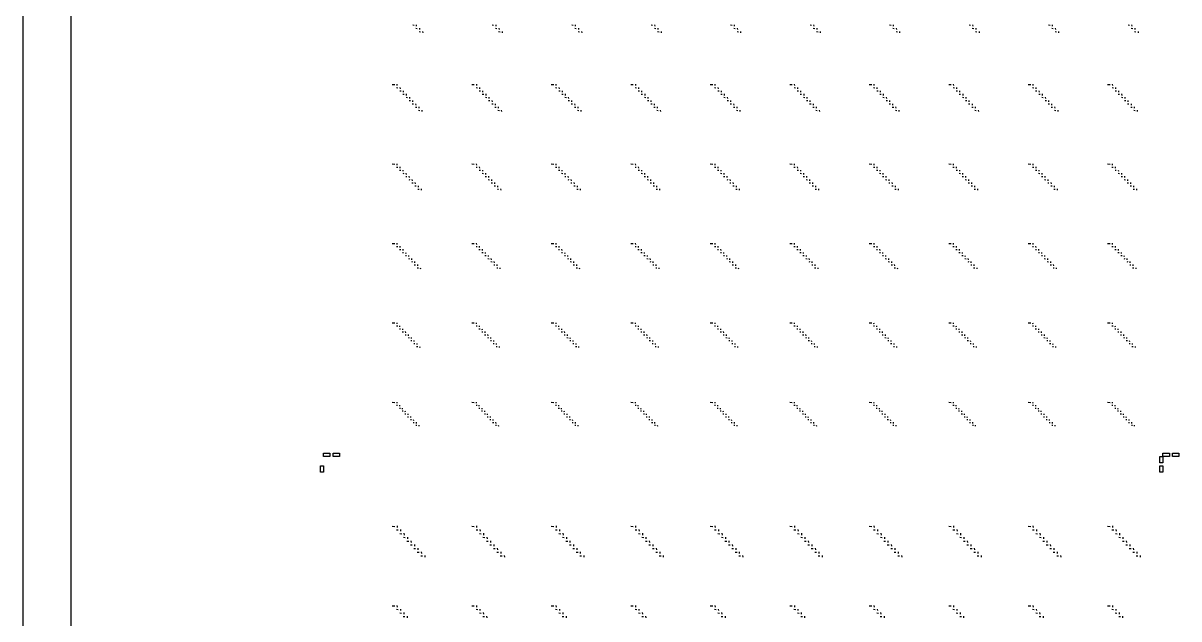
# Model space of a CAD drawing. Extents: x 0 to 300000, y 0 to 300000.
# Drawn here: x 0 to 72700, y 112475 to 149965 of the extents above; entities that cross this region are included whole.
import ezdxf

# ---------------------------------------------------------------- set-up
doc = ezdxf.new("R2010")
doc.units = 0
doc.header["$MEASUREMENT"] = 0
doc.layers.get('0').update_dxf_attribs({"linetype": 'CONTINUOUS'})

msp = doc.modelspace()

# ---------------------------------------------------------------- linework, layer by layer
at = {"color": 7}
for p, q in [((24505, 149850), (24595, 149845)), ((24725, 149860), (24730, 149770)), ((29505, 149850), (29595, 149845)), ((29725, 149860), (29730, 149770)), ((34505, 149850), (34595, 149845)), ((34725, 149860), (34730, 149770)), ((39505, 149850), (39595, 149845)), ((39725, 149860), (39730, 149770)), ((44505, 149850), (44595, 149845)), ((44725, 149860), (44730, 149770)), ((49505, 149850), (49595, 149845)), ((49725, 149860), (49730, 149770)), ((54505, 149850), (54595, 149845)), ((54725, 149860), (54730, 149770)), ((59505, 149850), (59595, 149845)), ((59725, 149860), (59730, 149770)), ((64505, 149850), (64595, 149845)), ((64725, 149860), (64730, 149770)), ((69505, 149850), (69595, 149845)), ((69725, 149860), (69730, 149770)), ((24705, 149640), (24795, 149635)), ((24910, 149430), (25000, 149425)), ((24925, 149650), (24935, 149560)), ((25130, 149445), (25135, 149355)), ((29705, 149640), (29795, 149635)), ((29910, 149430), (30000, 149425)), ((29925, 149650), (29935, 149560)), ((30130, 149445), (30135, 149355)), ((34705, 149640), (34795, 149635)), ((34910, 149430), (35000, 149425)), ((34925, 149650), (34935, 149560)), ((35130, 149445), (35135, 149355)), ((39705, 149640), (39795, 149635)), ((39910, 149430), (40000, 149425)), ((39925, 149650), (39935, 149560)), ((40130, 149445), (40135, 149355)), ((44705, 149640), (44795, 149635)), ((44910, 149430), (45000, 149425)), ((44925, 149650), (44935, 149560)), ((45130, 149445), (45135, 149355)), ((49705, 149640), (49795, 149635)), ((49910, 149430), (50000, 149425)), ((49925, 149650), (49935, 149560)), ((50130, 149445), (50135, 149355)), ((54705, 149640), (54795, 149635)), ((54910, 149430), (55000, 149425)), ((54925, 149650), (54935, 149560)), ((55130, 149445), (55135, 149355)), ((59705, 149640), (59795, 149635)), ((59910, 149430), (60000, 149425)), ((59925, 149650), (59935, 149560)), ((60130, 149445), (60135, 149355)), ((64705, 149640), (64795, 149635)), ((64910, 149430), (65000, 149425)), ((64925, 149650), (64935, 149560)), ((65130, 149445), (65135, 149355)), ((69705, 149640), (69795, 149635)), ((69910, 149430), (70000, 149425)), ((69925, 149650), (69935, 149560)), ((70130, 149445), (70135, 149355)), ((23220, 146105), (23380, 146095)), ((23495, 145905), (23580, 145900)), ((23510, 146115), (23515, 146030)), ((23690, 145700), (23775, 145695)), ((23705, 145915), (23710, 145830)), ((23885, 145495), (23970, 145490)), ((23900, 145710), (23905, 145625)), ((24100, 145505), (24105, 145420)), ((28220, 146105), (28380, 146095)), ((28495, 145905), (28580, 145900)), ((28510, 146115), (28515, 146030)), ((28690, 145700), (28775, 145695)), ((28705, 145915), (28710, 145830)), ((28885, 145495), (28970, 145490)), ((28900, 145710), (28905, 145625)), ((29100, 145505), (29105, 145420)), ((33220, 146105), (33380, 146095)), ((33495, 145905), (33580, 145900)), ((33510, 146115), (33515, 146030)), ((33690, 145700), (33775, 145695)), ((33705, 145915), (33710, 145830)), ((33885, 145495), (33970, 145490)), ((33900, 145710), (33905, 145625)), ((34100, 145505), (34105, 145420)), ((38220, 146105), (38380, 146095)), ((38495, 145905), (38580, 145900)), ((38510, 146115), (38515, 146030)), ((38690, 145700), (38775, 145695)), ((38705, 145915), (38710, 145830)), ((38885, 145495), (38970, 145490)), ((38900, 145710), (38905, 145625)), ((39100, 145505), (39105, 145420)), ((43220, 146105), (43380, 146095)), ((43495, 145905), (43580, 145900)), ((43510, 146115), (43515, 146030)), ((43690, 145700), (43775, 145695)), ((43705, 145915), (43710, 145830)), ((43885, 145495), (43970, 145490)), ((43900, 145710), (43905, 145625)), ((44100, 145505), (44105, 145420)), ((48220, 146105), (48380, 146095)), ((48495, 145905), (48580, 145900)), ((48510, 146115), (48515, 146030)), ((48690, 145700), (48775, 145695)), ((48705, 145915), (48710, 145830)), ((48885, 145495), (48970, 145490)), ((48900, 145710), (48905, 145625)), ((49100, 145505), (49105, 145420)), ((53220, 146105), (53380, 146095)), ((53495, 145905), (53580, 145900)), ((53510, 146115), (53515, 146030)), ((53690, 145700), (53775, 145695)), ((53705, 145915), (53710, 145830)), ((53885, 145495), (53970, 145490)), ((53900, 145710), (53905, 145625)), ((54100, 145505), (54105, 145420)), ((58220, 146105), (58380, 146095)), ((58495, 145905), (58580, 145900)), ((58510, 146115), (58515, 146030)), ((58690, 145700), (58775, 145695)), ((58705, 145915), (58710, 145830)), ((58885, 145495), (58970, 145490)), ((58900, 145710), (58905, 145625)), ((59100, 145505), (59105, 145420)), ((63220, 146105), (63380, 146095)), ((63495, 145905), (63580, 145900)), ((63510, 146115), (63515, 146030)), ((63690, 145700), (63775, 145695)), ((63705, 145915), (63710, 145830)), ((63885, 145495), (63970, 145490)), ((63900, 145710), (63905, 145625)), ((64100, 145505), (64105, 145420)), ((68220, 146105), (68380, 146095)), ((68495, 145905), (68580, 145900)), ((68510, 146115), (68515, 146030)), ((68690, 145700), (68775, 145695)), ((68705, 145915), (68710, 145830)), ((68885, 145495), (68970, 145490)), ((68900, 145710), (68905, 145625)), ((69100, 145505), (69105, 145420)), ((24085, 145295), (24170, 145285)), ((24280, 145090), (24365, 145085)), ((24295, 145300), (24300, 145215)), ((24475, 144885), (24560, 144880)), ((24490, 145100), (24495, 145015)), ((24675, 144680), (24760, 144675)), ((24690, 144895), (24695, 144810)), ((24885, 144690), (24890, 144605)), ((29085, 145295), (29170, 145285)), ((29280, 145090), (29365, 145085)), ((29295, 145300), (29300, 145215)), ((29475, 144885), (29560, 144880)), ((29490, 145100), (29495, 145015)), ((29675, 144680), (29760, 144675)), ((29690, 144895), (29695, 144810)), ((29885, 144690), (29890, 144605)), ((34085, 145295), (34170, 145285)), ((34280, 145090), (34365, 145085)), ((34295, 145300), (34300, 145215)), ((34475, 144885), (34560, 144880)), ((34490, 145100), (34495, 145015)), ((34675, 144680), (34760, 144675)), ((34690, 144895), (34695, 144810)), ((34885, 144690), (34890, 144605)), ((39085, 145295), (39170, 145285)), ((39280, 145090), (39365, 145085)), ((39295, 145300), (39300, 145215)), ((39475, 144885), (39560, 144880)), ((39490, 145100), (39495, 145015)), ((39675, 144680), (39760, 144675)), ((39690, 144895), (39695, 144810)), ((39885, 144690), (39890, 144605)), ((44085, 145295), (44170, 145285)), ((44280, 145090), (44365, 145085)), ((44295, 145300), (44300, 145215)), ((44475, 144885), (44560, 144880)), ((44490, 145100), (44495, 145015)), ((44675, 144680), (44760, 144675)), ((44690, 144895), (44695, 144810)), ((44885, 144690), (44890, 144605)), ((49085, 145295), (49170, 145285)), ((49280, 145090), (49365, 145085)), ((49295, 145300), (49300, 145215)), ((49475, 144885), (49560, 144880)), ((49490, 145100), (49495, 145015)), ((49675, 144680), (49760, 144675)), ((49690, 144895), (49695, 144810)), ((49885, 144690), (49890, 144605)), ((54085, 145295), (54170, 145285)), ((54280, 145090), (54365, 145085)), ((54295, 145300), (54300, 145215)), ((54475, 144885), (54560, 144880)), ((54490, 145100), (54495, 145015)), ((54675, 144680), (54760, 144675)), ((54690, 144895), (54695, 144810)), ((54885, 144690), (54890, 144605)), ((59085, 145295), (59170, 145285)), ((59280, 145090), (59365, 145085)), ((59295, 145300), (59300, 145215)), ((59475, 144885), (59560, 144880)), ((59490, 145100), (59495, 145015)), ((59675, 144680), (59760, 144675)), ((59690, 144895), (59695, 144810)), ((59885, 144690), (59890, 144605)), ((64085, 145295), (64170, 145285)), ((64280, 145090), (64365, 145085)), ((64295, 145300), (64300, 145215)), ((64475, 144885), (64560, 144880)), ((64490, 145100), (64495, 145015)), ((64675, 144680), (64760, 144675)), ((64690, 144895), (64695, 144810)), ((64885, 144690), (64890, 144605)), ((69085, 145295), (69170, 145285)), ((69280, 145090), (69365, 145085)), ((69295, 145300), (69300, 145215)), ((69475, 144885), (69560, 144880)), ((69490, 145100), (69495, 145015)), ((69675, 144680), (69760, 144675)), ((69690, 144895), (69695, 144810)), ((69885, 144690), (69890, 144605)), ((24870, 144480), (24955, 144470)), ((25080, 144485), (25085, 144400)), ((29870, 144480), (29955, 144470)), ((30080, 144485), (30085, 144400)), ((34870, 144480), (34955, 144470)), ((35080, 144485), (35085, 144400)), ((39870, 144480), (39955, 144470)), ((40080, 144485), (40085, 144400)), ((44870, 144480), (44955, 144470)), ((45080, 144485), (45085, 144400)), ((49870, 144480), (49955, 144470)), ((50080, 144485), (50085, 144400)), ((54870, 144480), (54955, 144470)), ((55080, 144485), (55085, 144400)), ((59870, 144480), (59955, 144470)), ((60080, 144485), (60085, 144400)), ((64870, 144480), (64955, 144470)), ((65080, 144485), (65085, 144400)), ((69870, 144480), (69955, 144470)), ((70080, 144485), (70085, 144400)), ((23220, 141105), (23380, 141095)), ((23505, 141115), (23510, 141035)), ((28220, 141105), (28380, 141095)), ((28505, 141115), (28510, 141035)), ((33220, 141105), (33380, 141095)), ((33505, 141115), (33510, 141035)), ((38220, 141105), (38380, 141095)), ((38505, 141115), (38510, 141035)), ((43220, 141105), (43380, 141095)), ((43505, 141115), (43510, 141035)), ((48220, 141105), (48380, 141095)), ((48505, 141115), (48510, 141035)), ((53220, 141105), (53380, 141095)), ((53505, 141115), (53510, 141035)), ((58220, 141105), (58380, 141095)), ((58505, 141115), (58510, 141035)), ((63220, 141105), (63380, 141095)), ((63505, 141115), (63510, 141035)), ((68220, 141105), (68380, 141095)), ((68505, 141115), (68510, 141035)), ((23490, 140910), (23570, 140905)), ((23685, 140710), (23765, 140705)), ((23695, 140915), (23700, 140835)), ((23875, 140515), (23955, 140510)), ((23890, 140720), (23895, 140640)), ((24065, 140315), (24145, 140310)), ((24080, 140520), (24085, 140440)), ((24270, 140325), (24275, 140245)), ((28490, 140910), (28570, 140905)), ((28685, 140710), (28765, 140705)), ((28695, 140915), (28700, 140835)), ((28875, 140515), (28955, 140510)), ((28890, 140720), (28895, 140640)), ((29065, 140315), (29145, 140310)), ((29080, 140520), (29085, 140440)), ((29270, 140325), (29275, 140245)), ((33490, 140910), (33570, 140905)), ((33685, 140710), (33765, 140705)), ((33695, 140915), (33700, 140835)), ((33875, 140515), (33955, 140510)), ((33890, 140720), (33895, 140640)), ((34065, 140315), (34145, 140310)), ((34080, 140520), (34085, 140440)), ((34270, 140325), (34275, 140245)), ((38490, 140910), (38570, 140905)), ((38685, 140710), (38765, 140705)), ((38695, 140915), (38700, 140835)), ((38875, 140515), (38955, 140510)), ((38890, 140720), (38895, 140640)), ((39065, 140315), (39145, 140310)), ((39080, 140520), (39085, 140440)), ((39270, 140325), (39275, 140245)), ((43490, 140910), (43570, 140905)), ((43685, 140710), (43765, 140705)), ((43695, 140915), (43700, 140835)), ((43875, 140515), (43955, 140510)), ((43890, 140720), (43895, 140640)), ((44065, 140315), (44145, 140310)), ((44080, 140520), (44085, 140440)), ((44270, 140325), (44275, 140245)), ((48490, 140910), (48570, 140905)), ((48685, 140710), (48765, 140705)), ((48695, 140915), (48700, 140835)), ((48875, 140515), (48955, 140510)), ((48890, 140720), (48895, 140640)), ((49065, 140315), (49145, 140310)), ((49080, 140520), (49085, 140440)), ((49270, 140325), (49275, 140245)), ((53490, 140910), (53570, 140905)), ((53685, 140710), (53765, 140705)), ((53695, 140915), (53700, 140835)), ((53875, 140515), (53955, 140510)), ((53890, 140720), (53895, 140640)), ((54065, 140315), (54145, 140310)), ((54080, 140520), (54085, 140440)), ((54270, 140325), (54275, 140245)), ((58490, 140910), (58570, 140905)), ((58685, 140710), (58765, 140705)), ((58695, 140915), (58700, 140835)), ((58875, 140515), (58955, 140510)), ((58890, 140720), (58895, 140640)), ((59065, 140315), (59145, 140310)), ((59080, 140520), (59085, 140440)), ((59270, 140325), (59275, 140245)), ((63490, 140910), (63570, 140905)), ((63685, 140710), (63765, 140705)), ((63695, 140915), (63700, 140835)), ((63875, 140515), (63955, 140510)), ((63890, 140720), (63895, 140640)), ((64065, 140315), (64145, 140310)), ((64080, 140520), (64085, 140440)), ((64270, 140325), (64275, 140245)), ((68490, 140910), (68570, 140905)), ((68685, 140710), (68765, 140705)), ((68695, 140915), (68700, 140835)), ((68875, 140515), (68955, 140510)), ((68890, 140720), (68895, 140640)), ((69065, 140315), (69145, 140310)), ((69080, 140520), (69085, 140440)), ((69270, 140325), (69275, 140245)), ((24255, 140115), (24335, 140110)), ((24450, 139920), (24525, 139915)), ((24460, 140125), (24465, 140045)), ((24640, 139720), (24720, 139715)), ((24650, 139925), (24660, 139845)), ((24845, 139730), (24850, 139650)), ((29255, 140115), (29335, 140110)), ((29450, 139920), (29525, 139915)), ((29460, 140125), (29465, 140045)), ((29640, 139720), (29720, 139715)), ((29650, 139925), (29660, 139845)), ((29845, 139730), (29850, 139650)), ((34255, 140115), (34335, 140110)), ((34450, 139920), (34525, 139915)), ((34460, 140125), (34465, 140045)), ((34640, 139720), (34720, 139715)), ((34650, 139925), (34660, 139845)), ((34845, 139730), (34850, 139650)), ((39255, 140115), (39335, 140110)), ((39450, 139920), (39525, 139915)), ((39460, 140125), (39465, 140045)), ((39640, 139720), (39720, 139715)), ((39650, 139925), (39660, 139845)), ((39845, 139730), (39850, 139650)), ((44255, 140115), (44335, 140110)), ((44450, 139920), (44525, 139915)), ((44460, 140125), (44465, 140045)), ((44640, 139720), (44720, 139715)), ((44650, 139925), (44660, 139845)), ((44845, 139730), (44850, 139650)), ((49255, 140115), (49335, 140110)), ((49450, 139920), (49525, 139915)), ((49460, 140125), (49465, 140045)), ((49640, 139720), (49720, 139715)), ((49650, 139925), (49660, 139845)), ((49845, 139730), (49850, 139650)), ((54255, 140115), (54335, 140110)), ((54450, 139920), (54525, 139915)), ((54460, 140125), (54465, 140045)), ((54640, 139720), (54720, 139715)), ((54650, 139925), (54660, 139845)), ((54845, 139730), (54850, 139650)), ((59255, 140115), (59335, 140110)), ((59450, 139920), (59525, 139915)), ((59460, 140125), (59465, 140045)), ((59640, 139720), (59720, 139715)), ((59650, 139925), (59660, 139845)), ((59845, 139730), (59850, 139650)), ((64255, 140115), (64335, 140110)), ((64450, 139920), (64525, 139915)), ((64460, 140125), (64465, 140045)), ((64640, 139720), (64720, 139715)), ((64650, 139925), (64660, 139845)), ((64845, 139730), (64850, 139650)), ((69255, 140115), (69335, 140110)), ((69450, 139920), (69525, 139915)), ((69460, 140125), (69465, 140045)), ((69640, 139720), (69720, 139715)), ((69650, 139925), (69660, 139845)), ((69845, 139730), (69850, 139650)), ((24830, 139525), (24910, 139520)), ((25035, 139530), (25040, 139450)), ((29830, 139525), (29910, 139520)), ((30035, 139530), (30040, 139450)), ((34830, 139525), (34910, 139520)), ((35035, 139530), (35040, 139450)), ((39830, 139525), (39910, 139520)), ((40035, 139530), (40040, 139450)), ((44830, 139525), (44910, 139520)), ((45035, 139530), (45040, 139450)), ((49830, 139525), (49910, 139520)), ((50035, 139530), (50040, 139450)), ((54830, 139525), (54910, 139520)), ((55035, 139530), (55040, 139450)), ((59830, 139525), (59910, 139520)), ((60035, 139530), (60040, 139450)), ((64830, 139525), (64910, 139520)), ((65035, 139530), (65040, 139450)), ((69830, 139525), (69910, 139520)), ((70035, 139530), (70040, 139450)), ((23220, 136105), (23380, 136095)), ((23505, 136110), (23510, 136035)), ((28220, 136105), (28380, 136095)), ((28505, 136110), (28510, 136035)), ((33220, 136105), (33380, 136095)), ((33505, 136110), (33510, 136035)), ((38220, 136105), (38380, 136095)), ((38505, 136110), (38510, 136035)), ((43220, 136105), (43380, 136095)), ((43505, 136110), (43510, 136035)), ((48220, 136105), (48380, 136095)), ((48505, 136110), (48510, 136035)), ((53220, 136105), (53380, 136095)), ((53505, 136110), (53510, 136035)), ((58220, 136105), (58380, 136095)), ((58505, 136110), (58510, 136035)), ((63220, 136105), (63380, 136095)), ((63505, 136110), (63510, 136035)), ((68220, 136105), (68380, 136095)), ((68505, 136110), (68510, 136035)), ((23490, 135915), (23565, 135910)), ((23675, 135720), (23750, 135715)), ((23690, 135920), (23695, 135845)), ((23860, 135530), (23935, 135525)), ((23875, 135730), (23880, 135655)), ((24050, 135340), (24125, 135335)), ((24060, 135535), (24065, 135460)), ((24245, 135345), (24250, 135270)), ((28490, 135915), (28565, 135910)), ((28675, 135720), (28750, 135715)), ((28690, 135920), (28695, 135845)), ((28860, 135530), (28935, 135525)), ((28875, 135730), (28880, 135655)), ((29050, 135340), (29125, 135335)), ((29060, 135535), (29065, 135460)), ((29245, 135345), (29250, 135270)), ((33490, 135915), (33565, 135910)), ((33675, 135720), (33750, 135715)), ((33690, 135920), (33695, 135845)), ((33860, 135530), (33935, 135525)), ((33875, 135730), (33880, 135655)), ((34050, 135340), (34125, 135335)), ((34060, 135535), (34065, 135460)), ((34245, 135345), (34250, 135270)), ((38490, 135915), (38565, 135910)), ((38675, 135720), (38750, 135715)), ((38690, 135920), (38695, 135845)), ((38860, 135530), (38935, 135525)), ((38875, 135730), (38880, 135655)), ((39050, 135340), (39125, 135335)), ((39060, 135535), (39065, 135460)), ((39245, 135345), (39250, 135270)), ((43490, 135915), (43565, 135910)), ((43675, 135720), (43750, 135715)), ((43690, 135920), (43695, 135845)), ((43860, 135530), (43935, 135525)), ((43875, 135730), (43880, 135655)), ((44050, 135340), (44125, 135335)), ((44060, 135535), (44065, 135460)), ((44245, 135345), (44250, 135270)), ((48490, 135915), (48565, 135910)), ((48675, 135720), (48750, 135715)), ((48690, 135920), (48695, 135845)), ((48860, 135530), (48935, 135525)), ((48875, 135730), (48880, 135655)), ((49050, 135340), (49125, 135335)), ((49060, 135535), (49065, 135460)), ((49245, 135345), (49250, 135270)), ((53490, 135915), (53565, 135910)), ((53675, 135720), (53750, 135715)), ((53690, 135920), (53695, 135845)), ((53860, 135530), (53935, 135525)), ((53875, 135730), (53880, 135655)), ((54050, 135340), (54125, 135335)), ((54060, 135535), (54065, 135460)), ((54245, 135345), (54250, 135270)), ((58490, 135915), (58565, 135910)), ((58675, 135720), (58750, 135715)), ((58690, 135920), (58695, 135845)), ((58860, 135530), (58935, 135525)), ((58875, 135730), (58880, 135655)), ((59050, 135340), (59125, 135335)), ((59060, 135535), (59065, 135460)), ((59245, 135345), (59250, 135270)), ((63490, 135915), (63565, 135910)), ((63675, 135720), (63750, 135715)), ((63690, 135920), (63695, 135845)), ((63860, 135530), (63935, 135525)), ((63875, 135730), (63880, 135655)), ((64050, 135340), (64125, 135335)), ((64060, 135535), (64065, 135460)), ((64245, 135345), (64250, 135270)), ((68490, 135915), (68565, 135910)), ((68675, 135720), (68750, 135715)), ((68690, 135920), (68695, 135845)), ((68860, 135530), (68935, 135525)), ((68875, 135730), (68880, 135655)), ((69050, 135340), (69125, 135335)), ((69060, 135535), (69065, 135460)), ((69245, 135345), (69250, 135270)), ((24235, 135145), (24310, 135140)), ((24420, 134955), (24495, 134950)), ((24430, 135150), (24435, 135075)), ((24605, 134760), (24680, 134755)), ((24615, 134960), (24620, 134885)), ((24790, 134570), (24865, 134565)), ((24800, 134770), (24805, 134695)), ((24985, 134575), (24990, 134500)), ((29235, 135145), (29310, 135140)), ((29420, 134955), (29495, 134950)), ((29430, 135150), (29435, 135075)), ((29605, 134760), (29680, 134755)), ((29615, 134960), (29620, 134885)), ((29790, 134570), (29865, 134565)), ((29800, 134770), (29805, 134695)), ((29985, 134575), (29990, 134500)), ((34235, 135145), (34310, 135140)), ((34420, 134955), (34495, 134950)), ((34430, 135150), (34435, 135075)), ((34605, 134760), (34680, 134755)), ((34615, 134960), (34620, 134885)), ((34790, 134570), (34865, 134565)), ((34800, 134770), (34805, 134695)), ((34985, 134575), (34990, 134500)), ((39235, 135145), (39310, 135140)), ((39420, 134955), (39495, 134950)), ((39430, 135150), (39435, 135075)), ((39605, 134760), (39680, 134755)), ((39615, 134960), (39620, 134885)), ((39790, 134570), (39865, 134565)), ((39800, 134770), (39805, 134695)), ((39985, 134575), (39990, 134500)), ((44235, 135145), (44310, 135140)), ((44420, 134955), (44495, 134950)), ((44430, 135150), (44435, 135075)), ((44605, 134760), (44680, 134755)), ((44615, 134960), (44620, 134885)), ((44790, 134570), (44865, 134565)), ((44800, 134770), (44805, 134695)), ((44985, 134575), (44990, 134500)), ((49235, 135145), (49310, 135140)), ((49420, 134955), (49495, 134950)), ((49430, 135150), (49435, 135075)), ((49605, 134760), (49680, 134755)), ((49615, 134960), (49620, 134885)), ((49790, 134570), (49865, 134565)), ((49800, 134770), (49805, 134695)), ((49985, 134575), (49990, 134500)), ((54235, 135145), (54310, 135140)), ((54420, 134955), (54495, 134950)), ((54430, 135150), (54435, 135075)), ((54605, 134760), (54680, 134755)), ((54615, 134960), (54620, 134885)), ((54790, 134570), (54865, 134565)), ((54800, 134770), (54805, 134695)), ((54985, 134575), (54990, 134500)), ((59235, 135145), (59310, 135140)), ((59420, 134955), (59495, 134950)), ((59430, 135150), (59435, 135075)), ((59605, 134760), (59680, 134755)), ((59615, 134960), (59620, 134885)), ((59790, 134570), (59865, 134565)), ((59800, 134770), (59805, 134695)), ((59985, 134575), (59990, 134500)), ((64235, 135145), (64310, 135140)), ((64420, 134955), (64495, 134950)), ((64430, 135150), (64435, 135075)), ((64605, 134760), (64680, 134755)), ((64615, 134960), (64620, 134885)), ((64790, 134570), (64865, 134565)), ((64800, 134770), (64805, 134695)), ((64985, 134575), (64990, 134500)), ((69235, 135145), (69310, 135140)), ((69420, 134955), (69495, 134950)), ((69430, 135150), (69435, 135075)), ((69605, 134760), (69680, 134755)), ((69615, 134960), (69620, 134885)), ((69790, 134570), (69865, 134565)), ((69800, 134770), (69805, 134695)), ((69985, 134575), (69990, 134500)), ((23220, 131105), (23380, 131095)), ((23490, 130920), (23560, 130915)), ((23500, 131110), (23505, 131040)), ((23680, 130925), (23685, 130855)), ((28220, 131105), (28380, 131095)), ((28490, 130920), (28560, 130915)), ((28500, 131110), (28505, 131040)), ((28680, 130925), (28685, 130855)), ((33220, 131105), (33380, 131095)), ((33490, 130920), (33560, 130915)), ((33500, 131110), (33505, 131040)), ((33680, 130925), (33685, 130855)), ((38220, 131105), (38380, 131095)), ((38490, 130920), (38560, 130915)), ((38500, 131110), (38505, 131040)), ((38680, 130925), (38685, 130855)), ((43220, 131105), (43380, 131095)), ((43490, 130920), (43560, 130915)), ((43500, 131110), (43505, 131040)), ((43680, 130925), (43685, 130855)), ((48220, 131105), (48380, 131095)), ((48490, 130920), (48560, 130915)), ((48500, 131110), (48505, 131040)), ((48680, 130925), (48685, 130855)), ((53220, 131105), (53380, 131095)), ((53490, 130920), (53560, 130915)), ((53500, 131110), (53505, 131040)), ((53680, 130925), (53685, 130855)), ((58220, 131105), (58380, 131095)), ((58490, 130920), (58560, 130915)), ((58500, 131110), (58505, 131040)), ((58680, 130925), (58685, 130855)), ((63220, 131105), (63380, 131095)), ((63490, 130920), (63560, 130915)), ((63500, 131110), (63505, 131040)), ((63680, 130925), (63685, 130855)), ((68220, 131105), (68380, 131095)), ((68490, 130920), (68560, 130915)), ((68500, 131110), (68505, 131040)), ((68680, 130925), (68685, 130855)), ((23670, 130735), (23740, 130730)), ((23850, 130545), (23920, 130540)), ((23860, 130735), (23865, 130670)), ((24030, 130360), (24100, 130355)), ((24040, 130550), (24045, 130480)), ((24210, 130175), (24280, 130170)), ((24220, 130365), (24225, 130295)), ((24400, 130180), (24405, 130110)), ((28670, 130735), (28740, 130730)), ((28850, 130545), (28920, 130540)), ((28860, 130735), (28865, 130670)), ((29030, 130360), (29100, 130355)), ((29040, 130550), (29045, 130480)), ((29210, 130175), (29280, 130170)), ((29220, 130365), (29225, 130295)), ((29400, 130180), (29405, 130110)), ((33670, 130735), (33740, 130730)), ((33850, 130545), (33920, 130540)), ((33860, 130735), (33865, 130670)), ((34030, 130360), (34100, 130355)), ((34040, 130550), (34045, 130480)), ((34210, 130175), (34280, 130170)), ((34220, 130365), (34225, 130295)), ((34400, 130180), (34405, 130110)), ((38670, 130735), (38740, 130730)), ((38850, 130545), (38920, 130540)), ((38860, 130735), (38865, 130670)), ((39030, 130360), (39100, 130355)), ((39040, 130550), (39045, 130480)), ((39210, 130175), (39280, 130170)), ((39220, 130365), (39225, 130295)), ((39400, 130180), (39405, 130110)), ((43670, 130735), (43740, 130730)), ((43850, 130545), (43920, 130540)), ((43860, 130735), (43865, 130670)), ((44030, 130360), (44100, 130355)), ((44040, 130550), (44045, 130480)), ((44210, 130175), (44280, 130170)), ((44220, 130365), (44225, 130295)), ((44400, 130180), (44405, 130110)), ((48670, 130735), (48740, 130730)), ((48850, 130545), (48920, 130540)), ((48860, 130735), (48865, 130670)), ((49030, 130360), (49100, 130355)), ((49040, 130550), (49045, 130480)), ((49210, 130175), (49280, 130170)), ((49220, 130365), (49225, 130295)), ((49400, 130180), (49405, 130110)), ((53670, 130735), (53740, 130730)), ((53850, 130545), (53920, 130540)), ((53860, 130735), (53865, 130670)), ((54030, 130360), (54100, 130355)), ((54040, 130550), (54045, 130480)), ((54210, 130175), (54280, 130170)), ((54220, 130365), (54225, 130295)), ((54400, 130180), (54405, 130110)), ((58670, 130735), (58740, 130730)), ((58850, 130545), (58920, 130540)), ((58860, 130735), (58865, 130670)), ((59030, 130360), (59100, 130355)), ((59040, 130550), (59045, 130480)), ((59210, 130175), (59280, 130170)), ((59220, 130365), (59225, 130295)), ((59400, 130180), (59405, 130110)), ((63670, 130735), (63740, 130730)), ((63850, 130545), (63920, 130540)), ((63860, 130735), (63865, 130670)), ((64030, 130360), (64100, 130355)), ((64040, 130550), (64045, 130480)), ((64210, 130175), (64280, 130170)), ((64220, 130365), (64225, 130295)), ((64400, 130180), (64405, 130110)), ((68670, 130735), (68740, 130730)), ((68850, 130545), (68920, 130540)), ((68860, 130735), (68865, 130670)), ((69030, 130360), (69100, 130355)), ((69040, 130550), (69045, 130480)), ((69210, 130175), (69280, 130170)), ((69220, 130365), (69225, 130295)), ((69400, 130180), (69405, 130110)), ((24390, 129990), (24460, 129985)), ((24570, 129800), (24640, 129795)), ((24580, 129995), (24585, 129925)), ((24750, 129615), (24820, 129610)), ((24760, 129805), (24765, 129735)), ((24940, 129620), (24945, 129550)), ((29390, 129990), (29460, 129985)), ((29570, 129800), (29640, 129795)), ((29580, 129995), (29585, 129925)), ((29750, 129615), (29820, 129610)), ((29760, 129805), (29765, 129735)), ((29940, 129620), (29945, 129550)), ((34390, 129990), (34460, 129985)), ((34570, 129800), (34640, 129795)), ((34580, 129995), (34585, 129925)), ((34750, 129615), (34820, 129610)), ((34760, 129805), (34765, 129735)), ((34940, 129620), (34945, 129550)), ((39390, 129990), (39460, 129985)), ((39570, 129800), (39640, 129795)), ((39580, 129995), (39585, 129925)), ((39750, 129615), (39820, 129610)), ((39760, 129805), (39765, 129735)), ((39940, 129620), (39945, 129550)), ((44390, 129990), (44460, 129985)), ((44570, 129800), (44640, 129795)), ((44580, 129995), (44585, 129925)), ((44750, 129615), (44820, 129610)), ((44760, 129805), (44765, 129735)), ((44940, 129620), (44945, 129550)), ((49390, 129990), (49460, 129985)), ((49570, 129800), (49640, 129795)), ((49580, 129995), (49585, 129925)), ((49750, 129615), (49820, 129610)), ((49760, 129805), (49765, 129735)), ((49940, 129620), (49945, 129550)), ((54390, 129990), (54460, 129985)), ((54570, 129800), (54640, 129795)), ((54580, 129995), (54585, 129925)), ((54750, 129615), (54820, 129610)), ((54760, 129805), (54765, 129735)), ((54940, 129620), (54945, 129550)), ((59390, 129990), (59460, 129985)), ((59570, 129800), (59640, 129795)), ((59580, 129995), (59585, 129925)), ((59750, 129615), (59820, 129610)), ((59760, 129805), (59765, 129735)), ((59940, 129620), (59945, 129550)), ((64390, 129990), (64460, 129985)), ((64570, 129800), (64640, 129795)), ((64580, 129995), (64585, 129925)), ((64750, 129615), (64820, 129610)), ((64760, 129805), (64765, 129735)), ((64940, 129620), (64945, 129550)), ((69390, 129990), (69460, 129985)), ((69570, 129800), (69640, 129795)), ((69580, 129995), (69585, 129925)), ((69750, 129615), (69820, 129610)), ((69760, 129805), (69765, 129735)), ((69940, 129620), (69945, 129550)), ((23220, 126105), (23380, 126095)), ((23490, 125925), (23555, 125920)), ((23500, 126110), (23505, 126045)), ((23675, 125925), (23675, 125860)), ((28220, 126105), (28380, 126095)), ((28490, 125925), (28555, 125920)), ((28500, 126110), (28505, 126045)), ((28675, 125925), (28675, 125860)), ((33220, 126105), (33380, 126095)), ((33490, 125925), (33555, 125920)), ((33500, 126110), (33505, 126045)), ((33675, 125925), (33675, 125860)), ((38220, 126105), (38380, 126095)), ((38490, 125925), (38555, 125920)), ((38500, 126110), (38505, 126045)), ((38675, 125925), (38675, 125860)), ((43220, 126105), (43380, 126095)), ((43490, 125925), (43555, 125920)), ((43500, 126110), (43505, 126045)), ((43675, 125925), (43675, 125860)), ((48220, 126105), (48380, 126095)), ((48490, 125925), (48555, 125920)), ((48500, 126110), (48505, 126045)), ((48675, 125925), (48675, 125860)), ((53220, 126105), (53380, 126095)), ((53490, 125925), (53555, 125920)), ((53500, 126110), (53505, 126045)), ((53675, 125925), (53675, 125860)), ((58220, 126105), (58380, 126095)), ((58490, 125925), (58555, 125920)), ((58500, 126110), (58505, 126045)), ((58675, 125925), (58675, 125860)), ((63220, 126105), (63380, 126095)), ((63490, 125925), (63555, 125920)), ((63500, 126110), (63505, 126045)), ((63675, 125925), (63675, 125860)), ((68220, 126105), (68380, 126095)), ((68490, 125925), (68555, 125920)), ((68500, 126110), (68505, 126045)), ((68675, 125925), (68675, 125860)), ((23665, 125745), (23730, 125740)), ((23840, 125565), (23905, 125560)), ((23845, 125745), (23850, 125680)), ((24015, 125385), (24080, 125380)), ((24020, 125565), (24025, 125500)), ((24185, 125200), (24250, 125200)), ((24195, 125385), (24200, 125320)), ((24370, 125205), (24375, 125140)), ((28665, 125745), (28730, 125740)), ((28840, 125565), (28905, 125560)), ((28845, 125745), (28850, 125680)), ((29015, 125385), (29080, 125380)), ((29020, 125565), (29025, 125500)), ((29185, 125200), (29250, 125200)), ((29195, 125385), (29200, 125320)), ((29370, 125205), (29375, 125140)), ((33665, 125745), (33730, 125740)), ((33840, 125565), (33905, 125560)), ((33845, 125745), (33850, 125680)), ((34015, 125385), (34080, 125380)), ((34020, 125565), (34025, 125500)), ((34185, 125200), (34250, 125200)), ((34195, 125385), (34200, 125320)), ((34370, 125205), (34375, 125140)), ((38665, 125745), (38730, 125740)), ((38840, 125565), (38905, 125560)), ((38845, 125745), (38850, 125680)), ((39015, 125385), (39080, 125380)), ((39020, 125565), (39025, 125500)), ((39185, 125200), (39250, 125200)), ((39195, 125385), (39200, 125320)), ((39370, 125205), (39375, 125140)), ((43665, 125745), (43730, 125740)), ((43840, 125565), (43905, 125560)), ((43845, 125745), (43850, 125680)), ((44015, 125385), (44080, 125380)), ((44020, 125565), (44025, 125500)), ((44185, 125200), (44250, 125200)), ((44195, 125385), (44200, 125320)), ((44370, 125205), (44375, 125140)), ((48665, 125745), (48730, 125740)), ((48840, 125565), (48905, 125560)), ((48845, 125745), (48850, 125680)), ((49015, 125385), (49080, 125380)), ((49020, 125565), (49025, 125500)), ((49185, 125200), (49250, 125200)), ((49195, 125385), (49200, 125320)), ((49370, 125205), (49375, 125140)), ((53665, 125745), (53730, 125740)), ((53840, 125565), (53905, 125560)), ((53845, 125745), (53850, 125680)), ((54015, 125385), (54080, 125380)), ((54020, 125565), (54025, 125500)), ((54185, 125200), (54250, 125200)), ((54195, 125385), (54200, 125320)), ((54370, 125205), (54375, 125140)), ((58665, 125745), (58730, 125740)), ((58840, 125565), (58905, 125560)), ((58845, 125745), (58850, 125680)), ((59015, 125385), (59080, 125380)), ((59020, 125565), (59025, 125500)), ((59185, 125200), (59250, 125200)), ((59195, 125385), (59200, 125320)), ((59370, 125205), (59375, 125140)), ((63665, 125745), (63730, 125740)), ((63840, 125565), (63905, 125560)), ((63845, 125745), (63850, 125680)), ((64015, 125385), (64080, 125380)), ((64020, 125565), (64025, 125500)), ((64185, 125200), (64250, 125200)), ((64195, 125385), (64200, 125320)), ((64370, 125205), (64375, 125140)), ((68665, 125745), (68730, 125740)), ((68840, 125565), (68905, 125560)), ((68845, 125745), (68850, 125680)), ((69015, 125385), (69080, 125380)), ((69020, 125565), (69025, 125500)), ((69185, 125200), (69250, 125200)), ((69195, 125385), (69200, 125320)), ((69370, 125205), (69375, 125140)), ((24360, 125020), (24425, 125020)), ((24535, 124840), (24600, 124835)), ((24545, 125025), (24550, 124960)), ((24710, 124660), (24775, 124655)), ((24720, 124845), (24725, 124780)), ((24890, 124665), (24895, 124600)), ((29360, 125020), (29425, 125020)), ((29535, 124840), (29600, 124835)), ((29545, 125025), (29550, 124960)), ((29710, 124660), (29775, 124655)), ((29720, 124845), (29725, 124780)), ((29890, 124665), (29895, 124600)), ((34360, 125020), (34425, 125020)), ((34535, 124840), (34600, 124835)), ((34545, 125025), (34550, 124960)), ((34710, 124660), (34775, 124655)), ((34720, 124845), (34725, 124780)), ((34890, 124665), (34895, 124600)), ((39360, 125020), (39425, 125020)), ((39535, 124840), (39600, 124835)), ((39545, 125025), (39550, 124960)), ((39710, 124660), (39775, 124655)), ((39720, 124845), (39725, 124780)), ((39890, 124665), (39895, 124600)), ((44360, 125020), (44425, 125020)), ((44535, 124840), (44600, 124835)), ((44545, 125025), (44550, 124960)), ((44710, 124660), (44775, 124655)), ((44720, 124845), (44725, 124780)), ((44890, 124665), (44895, 124600)), ((49360, 125020), (49425, 125020)), ((49535, 124840), (49600, 124835)), ((49545, 125025), (49550, 124960)), ((49710, 124660), (49775, 124655)), ((49720, 124845), (49725, 124780)), ((49890, 124665), (49895, 124600)), ((54360, 125020), (54425, 125020)), ((54535, 124840), (54600, 124835)), ((54545, 125025), (54550, 124960)), ((54710, 124660), (54775, 124655)), ((54720, 124845), (54725, 124780)), ((54890, 124665), (54895, 124600)), ((59360, 125020), (59425, 125020)), ((59535, 124840), (59600, 124835)), ((59545, 125025), (59550, 124960)), ((59710, 124660), (59775, 124655)), ((59720, 124845), (59725, 124780)), ((59890, 124665), (59895, 124600)), ((64360, 125020), (64425, 125020)), ((64535, 124840), (64600, 124835)), ((64545, 125025), (64550, 124960)), ((64710, 124660), (64775, 124655)), ((64720, 124845), (64725, 124780)), ((64890, 124665), (64895, 124600)), ((69360, 125020), (69425, 125020)), ((69535, 124840), (69600, 124835)), ((69545, 125025), (69550, 124960)), ((69710, 124660), (69775, 124655)), ((69720, 124845), (69725, 124780)), ((69890, 124665), (69895, 124600)), ((23220, 118305), (23380, 118295)), ((23490, 118080), (23600, 118070)), ((23520, 118325), (23525, 118220)), ((23705, 117845), (23815, 117835)), ((23735, 118095), (23745, 117985)), ((23955, 117860), (23965, 117750)), ((28220, 118305), (28380, 118295)), ((28490, 118080), (28600, 118070)), ((28520, 118325), (28525, 118220)), ((28705, 117845), (28815, 117835)), ((28735, 118095), (28745, 117985)), ((28955, 117860), (28965, 117750)), ((33220, 118305), (33380, 118295)), ((33490, 118080), (33600, 118070)), ((33520, 118325), (33525, 118220)), ((33705, 117845), (33815, 117835)), ((33735, 118095), (33745, 117985)), ((33955, 117860), (33965, 117750)), ((38220, 118305), (38380, 118295)), ((38490, 118080), (38600, 118070)), ((38520, 118325), (38525, 118220)), ((38705, 117845), (38815, 117835)), ((38735, 118095), (38745, 117985)), ((38955, 117860), (38965, 117750)), ((43220, 118305), (43380, 118295)), ((43490, 118080), (43600, 118070)), ((43520, 118325), (43525, 118220)), ((43705, 117845), (43815, 117835)), ((43735, 118095), (43745, 117985)), ((43955, 117860), (43965, 117750)), ((48220, 118305), (48380, 118295)), ((48490, 118080), (48600, 118070)), ((48520, 118325), (48525, 118220)), ((48705, 117845), (48815, 117835)), ((48735, 118095), (48745, 117985)), ((48955, 117860), (48965, 117750)), ((53220, 118305), (53380, 118295)), ((53490, 118080), (53600, 118070)), ((53520, 118325), (53525, 118220)), ((53705, 117845), (53815, 117835)), ((53735, 118095), (53745, 117985)), ((53955, 117860), (53965, 117750)), ((58220, 118305), (58380, 118295)), ((58490, 118080), (58600, 118070)), ((58520, 118325), (58525, 118220)), ((58705, 117845), (58815, 117835)), ((58735, 118095), (58745, 117985)), ((58955, 117860), (58965, 117750)), ((63220, 118305), (63380, 118295)), ((63490, 118080), (63600, 118070)), ((63520, 118325), (63525, 118220)), ((63705, 117845), (63815, 117835)), ((63735, 118095), (63745, 117985)), ((63955, 117860), (63965, 117750)), ((68220, 118305), (68380, 118295)), ((68490, 118080), (68600, 118070)), ((68520, 118325), (68525, 118220)), ((68705, 117845), (68815, 117835)), ((68735, 118095), (68745, 117985)), ((68955, 117860), (68965, 117750)), ((23925, 117610), (24035, 117605)), ((24145, 117375), (24255, 117370)), ((24175, 117625), (24180, 117515)), ((24360, 117145), (24470, 117135)), ((24390, 117395), (24400, 117285)), ((24610, 117160), (24615, 117050)), ((28925, 117610), (29035, 117605)), ((29145, 117375), (29255, 117370)), ((29175, 117625), (29180, 117515)), ((29360, 117145), (29470, 117135)), ((29390, 117395), (29400, 117285)), ((29610, 117160), (29615, 117050)), ((33925, 117610), (34035, 117605)), ((34145, 117375), (34255, 117370)), ((34175, 117625), (34180, 117515)), ((34360, 117145), (34470, 117135)), ((34390, 117395), (34400, 117285)), ((34610, 117160), (34615, 117050)), ((38925, 117610), (39035, 117605)), ((39145, 117375), (39255, 117370)), ((39175, 117625), (39180, 117515)), ((39360, 117145), (39470, 117135)), ((39390, 117395), (39400, 117285)), ((39610, 117160), (39615, 117050)), ((43925, 117610), (44035, 117605)), ((44145, 117375), (44255, 117370)), ((44175, 117625), (44180, 117515)), ((44360, 117145), (44470, 117135)), ((44390, 117395), (44400, 117285)), ((44610, 117160), (44615, 117050)), ((48925, 117610), (49035, 117605)), ((49145, 117375), (49255, 117370)), ((49175, 117625), (49180, 117515)), ((49360, 117145), (49470, 117135)), ((49390, 117395), (49400, 117285)), ((49610, 117160), (49615, 117050)), ((53925, 117610), (54035, 117605)), ((54145, 117375), (54255, 117370)), ((54175, 117625), (54180, 117515)), ((54360, 117145), (54470, 117135)), ((54390, 117395), (54400, 117285)), ((54610, 117160), (54615, 117050)), ((58925, 117610), (59035, 117605)), ((59145, 117375), (59255, 117370)), ((59175, 117625), (59180, 117515)), ((59360, 117145), (59470, 117135)), ((59390, 117395), (59400, 117285)), ((59610, 117160), (59615, 117050)), ((63925, 117610), (64035, 117605)), ((64145, 117375), (64255, 117370)), ((64175, 117625), (64180, 117515)), ((64360, 117145), (64470, 117135)), ((64390, 117395), (64400, 117285)), ((64610, 117160), (64615, 117050)), ((68925, 117610), (69035, 117605)), ((69145, 117375), (69255, 117370)), ((69175, 117625), (69180, 117515)), ((69360, 117145), (69470, 117135)), ((69390, 117395), (69400, 117285)), ((69610, 117160), (69615, 117050)), ((24580, 116910), (24690, 116900)), ((24795, 116675), (24905, 116670)), ((24825, 116925), (24835, 116815)), ((25015, 116440), (25125, 116435)), ((25045, 116690), (25050, 116580)), ((25260, 116460), (25270, 116350)), ((29580, 116910), (29690, 116900)), ((29795, 116675), (29905, 116670)), ((29825, 116925), (29835, 116815)), ((30015, 116440), (30125, 116435)), ((30045, 116690), (30050, 116580)), ((30260, 116460), (30270, 116350)), ((34580, 116910), (34690, 116900)), ((34795, 116675), (34905, 116670)), ((34825, 116925), (34835, 116815)), ((35015, 116440), (35125, 116435)), ((35045, 116690), (35050, 116580)), ((35260, 116460), (35270, 116350)), ((39580, 116910), (39690, 116900)), ((39795, 116675), (39905, 116670)), ((39825, 116925), (39835, 116815)), ((40015, 116440), (40125, 116435)), ((40045, 116690), (40050, 116580)), ((40260, 116460), (40270, 116350)), ((44580, 116910), (44690, 116900)), ((44795, 116675), (44905, 116670)), ((44825, 116925), (44835, 116815)), ((45015, 116440), (45125, 116435)), ((45045, 116690), (45050, 116580)), ((45260, 116460), (45270, 116350)), ((49580, 116910), (49690, 116900)), ((49795, 116675), (49905, 116670)), ((49825, 116925), (49835, 116815)), ((50015, 116440), (50125, 116435)), ((50045, 116690), (50050, 116580)), ((50260, 116460), (50270, 116350)), ((54580, 116910), (54690, 116900)), ((54795, 116675), (54905, 116670)), ((54825, 116925), (54835, 116815)), ((55015, 116440), (55125, 116435)), ((55045, 116690), (55050, 116580)), ((55260, 116460), (55270, 116350)), ((59580, 116910), (59690, 116900)), ((59795, 116675), (59905, 116670)), ((59825, 116925), (59835, 116815)), ((60015, 116440), (60125, 116435)), ((60045, 116690), (60050, 116580)), ((60260, 116460), (60270, 116350)), ((64580, 116910), (64690, 116900)), ((64795, 116675), (64905, 116670)), ((64825, 116925), (64835, 116815)), ((65015, 116440), (65125, 116435)), ((65045, 116690), (65050, 116580)), ((65260, 116460), (65270, 116350)), ((69580, 116910), (69690, 116900)), ((69795, 116675), (69905, 116670)), ((69825, 116925), (69835, 116815)), ((70015, 116440), (70125, 116435)), ((70045, 116690), (70050, 116580)), ((70260, 116460), (70270, 116350)), ((23220, 113305), (23380, 113295)), ((23490, 113085), (23595, 113075)), ((23515, 113325), (23525, 113220)), ((23700, 112855), (23805, 112845)), ((23730, 113095), (23735, 112995)), ((23940, 112870), (23950, 112765)), ((28220, 113305), (28380, 113295)), ((28490, 113085), (28595, 113075)), ((28515, 113325), (28525, 113220)), ((28700, 112855), (28805, 112845)), ((28730, 113095), (28735, 112995)), ((28940, 112870), (28950, 112765)), ((33220, 113305), (33380, 113295)), ((33490, 113085), (33595, 113075)), ((33515, 113325), (33525, 113220)), ((33700, 112855), (33805, 112845)), ((33730, 113095), (33735, 112995)), ((33940, 112870), (33950, 112765)), ((38220, 113305), (38380, 113295)), ((38490, 113085), (38595, 113075)), ((38515, 113325), (38525, 113220)), ((38700, 112855), (38805, 112845)), ((38730, 113095), (38735, 112995)), ((38940, 112870), (38950, 112765)), ((43220, 113305), (43380, 113295)), ((43490, 113085), (43595, 113075)), ((43515, 113325), (43525, 113220)), ((43700, 112855), (43805, 112845)), ((43730, 113095), (43735, 112995)), ((43940, 112870), (43950, 112765)), ((48220, 113305), (48380, 113295)), ((48490, 113085), (48595, 113075)), ((48515, 113325), (48525, 113220)), ((48700, 112855), (48805, 112845)), ((48730, 113095), (48735, 112995)), ((48940, 112870), (48950, 112765)), ((53220, 113305), (53380, 113295)), ((53490, 113085), (53595, 113075)), ((53515, 113325), (53525, 113220)), ((53700, 112855), (53805, 112845)), ((53730, 113095), (53735, 112995)), ((53940, 112870), (53950, 112765)), ((58220, 113305), (58380, 113295)), ((58490, 113085), (58595, 113075)), ((58515, 113325), (58525, 113220)), ((58700, 112855), (58805, 112845)), ((58730, 113095), (58735, 112995)), ((58940, 112870), (58950, 112765)), ((63220, 113305), (63380, 113295)), ((63490, 113085), (63595, 113075)), ((63515, 113325), (63525, 113220)), ((63700, 112855), (63805, 112845)), ((63730, 113095), (63735, 112995)), ((63940, 112870), (63950, 112765)), ((68220, 113305), (68380, 113295)), ((68490, 113085), (68595, 113075)), ((68515, 113325), (68525, 113220)), ((68700, 112855), (68805, 112845)), ((68730, 113095), (68735, 112995)), ((68940, 112870), (68950, 112765)), ((23915, 112625), (24020, 112620)), ((24155, 112640), (24160, 112535)), ((28915, 112625), (29020, 112620)), ((29155, 112640), (29160, 112535)), ((33915, 112625), (34020, 112620)), ((34155, 112640), (34160, 112535)), ((38915, 112625), (39020, 112620)), ((39155, 112640), (39160, 112535)), ((43915, 112625), (44020, 112620)), ((44155, 112640), (44160, 112535)), ((48915, 112625), (49020, 112620)), ((49155, 112640), (49160, 112535)), ((53915, 112625), (54020, 112620)), ((54155, 112640), (54160, 112535)), ((58915, 112625), (59020, 112620)), ((59155, 112640), (59160, 112535)), ((63915, 112625), (64020, 112620)), ((64155, 112640), (64160, 112535)), ((68915, 112625), (69020, 112620)), ((69155, 112640), (69160, 112535))]:
    msp.add_line(p, q, dxfattribs=at)
for points in [[(0, 297000, 0), (3000, 297000, 0), (3000, 3000, 0), (0, 3000, 0), (0, 297000, 0)], [(18900, 122900, 0), (19300, 122900, 0), (19300, 122700, 0), (18900, 122700, 0), (18900, 122900, 0)], [(19500, 122900, 0), (19900, 122900, 0), (19900, 122700, 0), (19500, 122700, 0), (19500, 122900, 0)], [(71700, 122900, 0), (72100, 122900, 0), (72100, 122700, 0), (71700, 122700, 0), (71700, 122900, 0)], [(72300, 122900, 0), (72700, 122900, 0), (72700, 122700, 0), (72300, 122700, 0), (72300, 122900, 0)], [(71500, 122700, 0), (71700, 122700, 0), (71700, 122300, 0), (71500, 122300, 0), (71500, 122700, 0)], [(18700, 122100, 0), (18900, 122100, 0), (18900, 121700, 0), (18700, 121700, 0), (18700, 122100, 0)], [(71500, 122100, 0), (71700, 122100, 0), (71700, 121700, 0), (71500, 121700, 0), (71500, 122100, 0)]]:
    msp.add_polyline3d(points)

doc.saveas('drawing.dxf')
